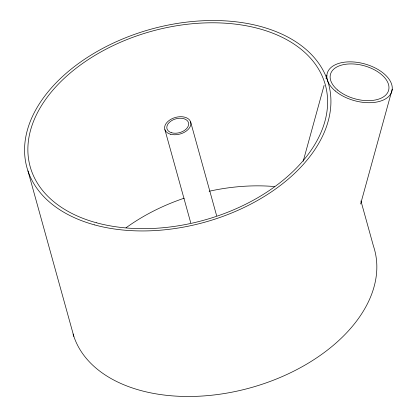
<?xml version="1.0" encoding="UTF-8"?>
<svg xmlns="http://www.w3.org/2000/svg" width="417" height="417" viewBox="0 0 417 417"><rect width="100%" height="100%" fill="white"/><g stroke="black" fill="none" stroke-linecap="round" stroke-linejoin="round"><path stroke-width="0.63" d="M303.19 161.28L324.098 85.386M325.995 78.485L326.86 75.347M360.622 203.996L392.235 89.212M360.934 200.952L373.455 246.098A156.516 100.189 -15.5 0 1 253.776 386.861A156.516 100.189 -15.5 0 1 73.09 334.017M190.605 121.853L216.647 215.766M164.887 129.609L190.757 222.892M27.949 170.902L73.856 336.441M126.028 227.781A153.133 98.021 -15.5 0 1 184.173 198.2M209.131 191.252A153.133 98.021 -15.5 0 1 274.475 186.555M335.263 90.974A33.537 19.078 15.4 0 0 390.693 93.95A33.537 19.078 15.4 0 0 352.688 61.919A33.537 19.078 15.4 0 0 335.263 90.974M94.466 224.867A156.516 100.189 -15.5 0 0 330.728 106.695A156.516 100.189 -15.5 0 0 108.045 45.635A156.516 100.189 -15.5 0 0 94.466 224.867M337.713 90.093A30.154 17.154 15.4 0 0 387.555 92.777A30.154 17.154 15.4 0 0 353.376 63.973A30.154 17.154 15.4 0 0 337.713 90.093M96.264 222.725A153.133 98.021 -15.5 0 0 327.423 107.106A153.133 98.021 -15.5 0 0 109.551 47.366A153.133 98.021 -15.5 0 0 96.264 222.725M170.6 134.243A13.433 8.601 -15.5 0 0 190.877 124.099A13.433 8.601 -15.5 0 0 171.762 118.855A13.433 8.601 -15.5 0 0 170.6 134.243M171.799 132.815A11.181 7.157 -15.5 0 0 188.672 124.37A11.181 7.157 -15.5 0 0 172.768 120.007A11.181 7.157 -15.5 0 0 171.799 132.815"/></g></svg>
